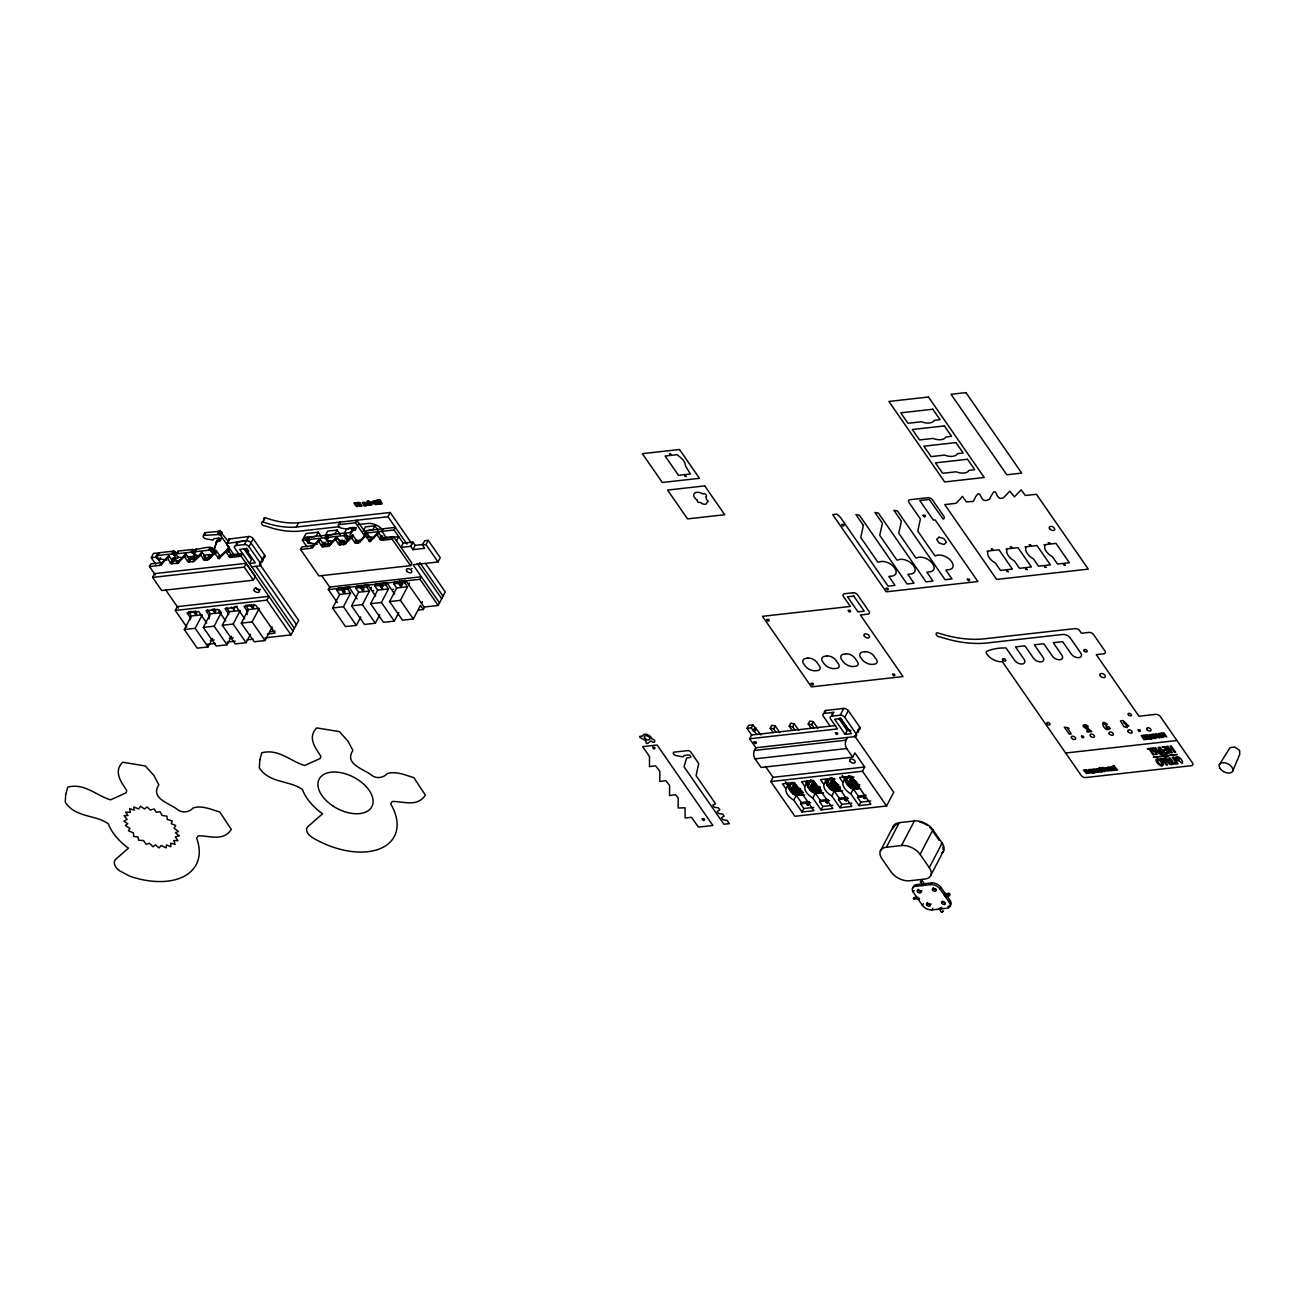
<?xml version="1.0" encoding="UTF-8"?>
<svg xmlns="http://www.w3.org/2000/svg" width="1305" height="1305" viewBox="0 0 1305 1305"><rect width="100%" height="100%" fill="white"/><g stroke="black" fill="none" stroke-linecap="round" stroke-linejoin="round"><path stroke-width="1.5" d="M949.665 894.806C948.996 897.563 947.038 892.799 949.224 893.468C950.921 898.215 941.15 892.995 945.848 894.61M788.122 784.501L788.318 787.388M807.11 782.38L807.322 785.251A13.376 7.961 27.6 0 0 811.498 791.287L815.021 793.799M826.098 780.243L826.31 783.114A13.376 7.961 27.6 0 0 830.486 789.166L834.025 791.662M845.085 778.106L845.297 780.994M195.717 611.131C191.9 615.666 200.399 614.802 194.673 611.148M214.705 608.995C210.888 613.529 219.387 612.665 213.661 609.011M253.79 605.96C246.09 604.019 258.423 613.138 251.637 604.753M342.954 589.566L347.668 589.044L350.539 593.188L339.692 594.395L336.82 590.268L337.93 588.147L342.644 587.609L343.998 589.566C339.936 593.971 349.006 593.384 342.954 589.566L344.063 587.462L348.778 586.924L357.097 598.93M361.909 587.446L366.623 586.924L369.494 591.051L358.663 592.274L355.792 588.131L356.901 586.01L361.616 585.488L362.953 587.429C359.152 591.964 367.635 591.1 361.909 587.446L363.018 585.325L367.733 584.803L375.628 596.157M362.953 587.429L363.508 588.392M380.848 587.544L381.974 585.293L380.62 583.351L375.905 583.873L374.796 585.994L377.667 590.137L388.515 588.914L385.644 584.787L380.93 585.309L382.512 588.702L379.51 585.472L374.796 585.994M381.974 585.293L383.083 586.532M399.917 583.172L404.632 582.65L407.503 586.793L396.655 588L393.784 583.873L394.893 581.753L399.607 581.214L400.961 583.156C397.144 587.69 405.643 586.842 399.917 583.172L401.027 581.051L405.741 580.529L424.402 607.445L423.293 609.566L418.579 610.087M400.961 583.156L402.609 584.444M791.483 782.38L792.706 783.375L792.673 782.38M227.641 551.216L228.44 546.599L219.844 534.479L203.645 535.409A2.643 1.566 27.6 0 0 203.498 537.269A2.643 1.566 27.6 0 0 206.027 538.835L212.813 540.091L213.906 538.72L218.147 538.231A1.778 1.06 27.6 0 1 220.415 539.324A1.778 1.06 27.6 0 1 219.86 540.727L216.385 541.852L213.922 549.992L216.19 553.271M228.228 552.325L229.468 546.599M264.165 557.741A3.572 2.121 27.6 0 0 264.605 555.098L253.219 538.671A3.572 2.121 27.6 0 0 248.668 536.502L229.011 539.079L226.727 544.283L234.46 555.538M351.29 531.429L350.246 534.968L352.856 528.411L356.249 527.432L354.911 529.977L351.29 531.429L353.1 528.15M917.725 897.122L917.855 898.786L918.965 898.525M1232.752 771.059L1239.75 754.241L1239.62 750.391L1234.775 747.064L1230.06 747.602L1219.343 764.681M171.673 559.551L175.294 558.1L173.891 560.807L171.428 561.15L172.847 558.442M190.856 557.839L192.667 556.582L189.437 560.563L191.199 557.235M208.653 555.848L212.275 554.38L210.855 557.105C204.673 563.238 202.976 547.219 200.921 554.968L203.759 559.894L207.006 560.09A4.176 2.48 27.6 0 0 208.441 559.47L214.542 553.108L218.93 558.768L225.798 551.836L230.137 557.463L241.131 556.256L242.551 553.548L231.279 554.69L227.771 549.34L226.385 552.113M341.013 541.706L344.651 540.237M151.266 557.675L153.468 553.434L157.775 552.961L155.556 557.202L151.266 557.675L155.817 564.249M155.246 574.869L149.471 566.549L150.891 563.842L161.265 562.683A4.176 2.48 27.6 0 0 162.701 562.047L168.802 555.685L172.537 561.15L178.247 560.775A4.176 2.48 27.6 0 0 179.682 560.139L185.783 553.777L189.388 559.16L194.266 558.98A4.176 2.48 27.6 0 0 195.717 558.344L202.259 552.146M157.677 555.49L159.079 552.765L173.059 551.199L176.093 552.651L174.691 555.359L171.656 553.907L157.677 555.49A2.643 1.566 27.6 0 0 157.514 557.349A2.643 1.566 27.6 0 0 160.042 558.915L166.828 560.171M161.347 563.858L159.031 560.498L160.499 557.675M152.587 577.414L154.594 573.613L246.254 563.32L255.323 576.419L253.333 580.219L161.673 590.513L152.587 577.414L244.263 567.12L246.254 563.32M149.471 566.549L159.846 565.391L161.265 562.683M159.846 565.391A4.176 2.48 27.6 0 0 161.298 564.755L162.701 562.047M161.298 564.755L168.671 555.751M200.921 554.968L194.298 561.052A4.176 2.48 27.6 0 1 192.863 561.688L187.969 561.884L184.364 556.485L178.263 562.847A4.176 2.48 27.6 0 1 176.828 563.483L170.661 563.515L167.921 558.671L169.34 555.963M171.656 553.907L173.059 551.199M172.178 553.924L173.598 551.199M172.456 553.956L173.875 551.248M172.749 554.038L174.169 551.314M173.027 554.136L174.446 551.411M173.32 554.25L174.74 551.542M173.598 554.397L175.017 551.689M173.859 554.56L175.278 551.852M174.103 554.739L175.523 552.031M174.315 554.935L175.735 552.227M170.515 563.303L171.917 560.595M172.081 561.003L173.5 558.295M177.676 562.259L174.462 557.626L176.681 553.385M176.844 553.777L178.263 551.069L192.243 549.503L195.277 550.938L193.858 553.646L190.824 552.211L176.844 553.777A2.643 1.566 27.6 0 0 176.697 555.636A2.643 1.566 27.6 0 0 179.225 557.202L182.618 557.839M171.917 564.037L173.337 561.329M176.828 563.483L178.247 560.775M178.263 562.847L179.682 560.139M184.233 556.55L185.653 553.842M184.902 556.762L186.321 554.054M190.824 552.211L192.243 549.503M191.346 552.211L192.765 549.503M191.639 552.26L193.058 549.536M191.917 552.325L193.336 549.617M187.48 561.395L188.899 558.687M192.21 552.423L193.629 549.715M192.488 552.537L193.907 549.829M192.765 552.684L194.184 549.976M193.026 552.847L194.445 550.139M193.271 553.043L194.69 550.319M188.899 562.129L191.476 556.99M193.499 553.238L194.918 550.514M190.595 559.437L192.014 556.729M197.022 555.212A2.643 1.566 27.6 0 1 194.494 553.646A2.643 1.566 27.6 0 1 194.641 551.787L196.06 549.062C198.556 549.96 216.353 543.108 211.655 551.656L213.808 554.772M203.645 535.409L205.064 532.685L220.154 531.233L228.554 541.901M195.603 558.573L193.466 555.49L194.951 552.668M192.863 561.688L194.266 558.98M194.298 561.052L195.717 558.344M200.252 554.755L201.671 552.048M175.278 610.463L177.268 606.646L268.928 596.352L266.938 600.17L175.278 610.463L186.746 627.004M203.515 559.6L204.934 556.876M194.641 551.787L208.621 550.204L210.04 547.496M217.625 533.827L219.044 531.119M208.621 550.204L210.578 547.496M209.159 550.204L210.855 547.545M218.163 533.843L219.583 531.119M209.436 550.253L211.133 547.611M218.441 533.875L219.86 531.168M204.934 560.334L206.353 557.61M209.73 550.319L211.426 547.708M218.734 533.957L220.154 531.233M210.007 550.416L211.72 547.839M219.012 534.039L220.431 531.331M211.655 551.656L210.578 550.694L211.981 547.986M219.305 534.169L220.724 531.461M210.839 550.857L212.258 548.149M211.084 551.036L212.487 548.328M219.583 534.316L221.002 531.608M207.234 558.556L209.289 555M211.296 551.232L212.715 548.524M219.844 534.479L221.263 531.771M216.239 542.179L219.468 538.215L218.066 540.923M220.088 534.659L221.507 531.951M207.006 560.09L209.811 554.739M216.875 541.33L218.294 538.622M220.3 534.854L221.719 532.146M209.045 557.3L210.464 554.592M217.413 541.069L218.816 538.361M220.659 535.278L222.078 532.571M208.441 559.47L215.863 550.416L220.349 556.061L227.722 549.291M213.922 549.992L218.017 538.867M212.47 553.353L214.689 549.111M219.86 540.727L221.279 538.019M214.412 553.157L215.831 550.449M215.08 553.385L216.483 550.661M217.805 558.263L219.224 555.555M226.662 544.071L229.468 538.72M219.37 558.605L220.79 555.897M226.727 544.283L229.68 538.655M226.825 544.495L229.011 539.079M184.315 629.532L191.411 615.976L202.259 614.753L195.163 628.309L184.315 629.532L197.234 648.161L208.082 646.937L212.519 638.471M225.716 551.901L227.135 549.177M228.979 556.729L230.398 554.021M239.451 554.935L234.867 548.312A3.572 2.121 27.6 0 1 235.977 545.506L237.967 541.706L246.449 540.743A3.572 2.121 27.6 0 1 251 542.913L262.387 559.339A3.572 2.121 27.6 0 1 261.636 562.08M230.398 557.463L231.817 554.755M231.996 557.284L233.416 554.576M235.977 545.506L244.459 544.56L248.668 536.502M231.507 636.334L227.07 644.817L216.222 646.024L203.319 627.395L210.399 613.839L221.246 612.616L219.338 609.859M251.734 566.794L259.287 565.946A3.572 2.121 27.6 0 0 260.396 563.156L249.01 546.73L253.219 538.671M339.692 526.616L299.204 531.168A62.346 37.095 27.6 0 1 265.633 525.997A2.969 1.762 27.6 0 1 261.848 524.202A2.969 1.762 27.6 0 1 262.762 521.87L264.98 517.628L270.788 519.537A62.346 37.095 27.6 0 0 298.535 522.783L390.211 512.49L411.989 543.924M203.319 627.395L214.151 626.172L221.246 612.616M222.307 625.258L229.386 611.702L240.234 610.495L233.155 624.051L222.307 625.258L235.21 643.903L246.058 642.68L250.495 634.197M260.396 563.156L264.605 555.098M261.375 562.129L263.594 557.888M241.294 623.138L248.374 609.582L259.222 608.358L252.142 621.914L241.294 623.138L254.214 641.766L265.046 640.543L272.141 626.987M252.991 606.695L254.1 604.574M262.762 521.87L268.585 523.778A62.346 37.095 27.6 0 0 296.333 527.024L298.535 522.783M307.034 546.925L302.385 540.237L306.006 533.549L318.257 532.179L321.487 536.828M300.542 549.454L301.879 546.909L312.238 545.751A4.176 2.48 27.6 0 0 313.689 545.115L319.79 538.753L323.51 544.218L329.219 543.842A4.176 2.48 27.6 0 0 330.654 543.206L336.772 536.844L340.36 542.227L345.254 542.048A4.176 2.48 27.6 0 0 346.69 541.412L352.79 535.05L356.265 540.352L359.397 540.449A4.176 2.48 27.6 0 0 360.832 539.813L366.933 533.451L371.566 539.079L378.254 532.195L382.267 537.758L393.539 536.616L411.874 563.091L410.553 565.636L318.893 575.929L300.542 549.454L310.916 548.296A4.176 2.48 27.6 0 0 312.352 547.66L318.453 541.298L322.188 546.762L327.898 546.387A4.176 2.48 27.6 0 0 329.333 545.751L335.434 539.389L339.039 544.772L343.916 544.577A4.176 2.48 27.6 0 0 345.368 543.957L351.469 537.595L354.944 542.896L358.076 542.994A4.176 2.48 27.6 0 0 359.511 542.358L365.612 535.996L370 541.673L376.868 534.74L381.207 540.368L392.201 539.161L393.539 536.616M302.385 540.237L305.892 539.83L307.23 537.301L308.812 539.585M315.516 543.973L310.476 543.027A2.643 1.566 27.6 0 1 307.947 541.461A2.643 1.566 27.6 0 1 308.094 539.601L309.432 537.056L326.234 535.164L328.517 538.476M305.892 539.83L308.274 543.272L309.611 540.727M318.257 532.179L316.055 536.404L303.788 537.791L307.23 537.301M310.916 548.296L312.238 545.751M312.352 547.66L313.689 545.115M318.322 541.363L319.643 538.818M318.991 541.575L320.312 539.03M308.094 539.601L324.912 537.709L326.234 535.164M321.487 545.425L322.988 542.798L325.646 542.374L324.309 544.919M321.568 546.208L323.379 542.652M322.498 545.115L323.836 542.57M327.278 541.135L332.873 541.526L329.48 540.89A2.643 1.566 27.6 0 1 326.951 539.324A2.643 1.566 27.6 0 1 327.098 537.464L328.436 534.92L345.238 533.027L347.522 536.339M322.988 546.925L324.325 544.397M354.911 529.977A1.778 1.06 27.6 0 0 355.466 528.574A1.778 1.06 27.6 0 0 353.198 527.497L348.957 527.97L347.864 529.341L341.078 528.085A2.643 1.566 27.6 0 1 338.55 526.519A2.643 1.566 27.6 0 1 338.696 524.659L340.034 522.114A2.643 1.566 27.6 0 0 339.887 523.974M327.898 546.387L329.219 543.842M337.13 530.058L334.912 534.283L325.483 535.344L327.702 531.119L337.13 530.058L340.36 534.707M329.333 545.751L330.654 543.206M335.287 539.454L336.625 536.91M335.956 539.666L337.294 537.122M265.111 637.819L291.015 634.899L298.633 620.332L259.418 563.744M338.55 544.299L339.871 541.754M346.494 536.339L344.341 533.239L346.559 528.998L354.095 528.15M327.098 537.464L343.916 535.572L345.238 533.027M340.034 543.63L341.502 540.971M340.165 543.5L341.992 540.662M339.969 545.033L342.383 540.531M340.311 543.402L342.84 540.449M343.916 544.577L345.254 542.048M338.696 524.659L355.515 522.767L356.836 520.222L366.004 533.435M351.926 530.58L353.59 527.856M345.368 543.957L346.69 541.412M352.448 530.319L353.998 527.709M353.1 530.173L354.438 527.628M351.322 537.644L352.66 535.115M351.991 537.872L353.329 535.327M328.354 589.583L329.692 587.054L421.352 576.761L420.031 579.29L328.354 589.583L337.424 602.665M354.585 542.489L355.906 539.944M356.004 543.223L357.325 540.678M358.076 542.994L359.397 540.449M359.511 542.358L360.832 539.813M365.106 533.19L366.428 530.646L395.382 527.399L394.061 529.944L365.106 533.19A2.643 1.566 27.6 0 0 365.612 535.768M365.465 536.061L366.803 533.517M366.134 536.273L367.472 533.729M374.845 525.817L372.626 530.058L363.198 531.119L365.416 526.877L374.845 525.817L378.075 530.482M336.82 590.268L341.535 589.73L342.644 587.609M360.784 616.906L356.363 625.372L345.515 626.596L332.596 607.967L339.692 594.395M368.875 541.167L370.196 538.622M370.424 541.51L371.762 538.965M347.668 589.044L348.778 586.924M376.786 534.789L378.124 532.244M377.455 535.001L378.793 532.456M296.333 527.024L387.993 516.731L390.211 512.49M383.23 528.753L381.908 531.314L386.492 537.921M332.596 607.967L343.443 606.743L350.539 593.188M380.049 539.634L381.37 537.089M381.321 538.508L382.642 535.98L380.391 536.257M381.468 540.368L382.789 537.823M383.066 540.188L384.388 537.644M355.792 588.131L360.506 587.609L361.616 585.488M379.755 614.769L375.334 623.252L364.487 624.459L351.567 605.83L358.663 592.274M366.623 586.924L367.733 584.803M351.567 605.83L362.415 604.623L369.494 591.051M370.604 588.93L371.501 587.25M396.508 540.89L398.71 536.665L384.763 538.231M379.51 585.472L380.62 583.351M398.775 612.632L394.338 621.115L383.491 622.322L370.587 603.693L377.667 590.137M380.93 585.309L382.039 583.188L386.753 582.666L394.616 594.02M385.644 584.787L386.753 582.666M370.587 603.693L381.419 602.486L388.515 588.914M412.886 542.064L403.212 543.141L400.994 547.382L410.667 546.306L412.886 542.064L415.169 545.376L423.032 544.495M410.667 546.306L412.967 549.617L415.169 545.376M393.784 583.873L398.498 583.335L399.607 581.214M423.293 609.566L420.422 605.422L413.326 618.978L402.478 620.201L389.575 601.572L396.655 588M412.967 549.617L424.745 548.296L422.445 544.968L424.663 540.743L428.203 540.335L440.258 557.724L438.04 561.966L413.049 564.771L439.491 602.91M404.632 582.65L405.741 580.529M422.445 544.968L425.985 544.577L428.203 540.335M389.575 601.572L400.423 600.349L407.503 586.793M408.612 584.673L409.493 582.976M421.531 603.302L422.412 601.605M424.207 607.021L438.154 605.455L445.25 591.899L425.756 563.776M835.771 725.515L751.615 734.976L747.015 728.337L748.564 725.368L752.871 724.895L760.978 734.894M747.015 728.337L751.321 727.864L752.871 724.895M756.998 734.356L753.246 730.653L754.796 727.684M856.374 734.079L855.036 736.607L755.823 747.749L749.608 738.777L751.615 734.976M754.779 731.159L756.329 728.206M854.498 735.677L893.729 792.266L886.552 805.984L794.892 816.278L770.815 781.548L862.475 771.255L864.693 767.014L854.938 752.936L852.72 757.177L761.043 767.471L755.073 758.841A5.954 3.589 83.6 0 1 754.404 750.457L755.823 747.749M773.18 732.545L770.227 728.288L771.777 725.319L775.268 725.972L779.803 732.513M776.002 732.236L773.718 728.924L775.268 725.972M792.184 730.409L789.215 726.151L790.781 723.182L794.272 723.835L798.807 730.376M795.006 730.099L792.722 726.803L794.272 723.835M770.815 781.548L773.017 777.307L864.693 767.014M811.172 728.272L808.219 724.014L809.769 721.045L813.276 721.698L817.811 728.239M814.01 727.962L811.726 724.667L813.276 721.698M785.284 781.76L787.209 784.517L787.91 783.163M830.176 726.151L823.292 716.2A3.572 2.121 27.6 0 1 824.401 713.411L825.951 710.442L843.764 708.436A3.572 2.121 27.6 0 1 848.315 710.605L859.701 727.032A3.572 2.121 27.6 0 1 859.261 729.674M785.904 788.742L782.511 783.865L794.402 782.527L813.912 810.682L802.02 812.004L793.815 800.161A13.213 7.863 27.6 0 1 785.904 788.742L788.432 783.913A13.376 7.961 27.6 0 0 796.344 795.332L801.286 802.477L809.214 801.58M804.647 794.859A5.873 3.491 27.6 0 1 803.586 795.12L797.665 794.892L792.053 791.531L789.117 787.551L791.45 783.098M790.846 790.047L793.913 784.06L799.378 788.448L796.278 794.386M791.173 790.52L794.272 784.582M791.597 791.026L794.696 785.104M792.053 791.531L795.153 785.594M749.608 738.777L837.5 728.908L830.616 718.973A3.572 2.121 27.6 0 1 831.725 716.168L833.716 712.367L824.401 713.411M792.559 792.021L795.659 786.083M793.097 792.478L796.197 786.556M793.685 792.934L796.784 786.997M794.305 793.342L797.404 787.404M794.941 793.717L798.04 787.796M795.61 794.076L798.709 788.138M793.815 800.161L796.344 795.332M796.964 794.663L800.079 788.726M797.665 794.892L800.764 788.954M798.366 795.088L800.683 790.634M831.725 716.168L840.208 715.222L843.764 708.436M799.052 795.218L801.368 790.781M799.72 795.316L802.053 790.879M804.891 786.605L801.515 781.728L813.39 780.39L832.9 808.545L821.024 809.883L812.819 798.04A13.213 7.863 27.6 0 1 804.891 786.605L806.898 781.026L806.196 782.396L814.108 781.499M800.389 795.381L801.939 792.412M801.025 795.381L802.575 792.412M801.629 795.332L803.179 792.363M823.634 792.722A5.873 3.491 27.6 0 1 822.59 792.983L816.653 792.755L811.041 789.395L808.105 785.414L810.438 780.961M855.036 736.607A3.572 2.121 27.6 0 0 856.145 733.818L844.759 717.391L848.315 710.605M813.749 807.42L803.847 808.529L800.585 803.831L801.286 802.477M809.834 787.91L812.917 781.923L817.697 786.001L814.597 791.939M810.16 788.383L813.276 782.445M810.584 788.905L813.684 782.967M811.041 789.395L814.141 783.473M811.547 789.884L814.646 783.946M812.085 790.357L815.201 784.419M812.672 790.797L815.772 784.86M802.02 812.004L803.847 808.529M813.292 791.205L816.392 785.267M813.928 791.597L817.028 785.659M845.134 734.34L851.349 733.638L840.893 718.533L834.662 719.234L845.134 734.34L847.124 730.523L850.24 730.18M815.266 792.249L819.067 786.589L815.968 792.527M812.819 798.04L815.331 793.212A13.376 7.961 27.6 0 1 807.42 781.777M816.653 792.755L818.985 788.302M817.354 792.951L820.453 787.013M818.039 793.097L820.372 788.644M852.72 757.177L846.733 748.548A5.954 3.589 83.6 0 1 846.08 740.163L847.5 737.456M818.724 793.195L820.274 790.226M819.377 793.244L820.927 790.275M823.879 784.484L820.502 779.591L832.378 778.269L851.888 806.408L840.012 807.746L831.807 795.903A13.213 7.863 27.6 0 1 823.879 784.484L826.408 779.656A13.376 7.961 27.6 0 0 834.335 791.075L839.278 798.203L847.19 797.322M820.013 793.244L821.563 790.275M842.622 790.602A5.873 3.491 27.6 0 1 841.578 790.846L836.342 790.814L831.089 788.22L827.093 783.277L828.659 780.308M832.737 805.299L822.835 806.408L819.573 801.694L820.29 800.34L828.202 799.459M828.838 785.773L831.905 779.803L837.37 784.191L834.27 790.112M856.145 733.818L859.701 727.032M829.164 786.246L832.264 780.325M829.572 786.768L832.672 780.83M830.029 787.274L833.128 781.336M830.535 787.747L833.634 781.826M831.089 788.22L834.189 782.282M831.66 788.66L834.76 782.723M821.024 809.883L822.835 806.408M832.28 789.068L835.379 783.147M832.916 789.46L836.016 783.522M833.585 789.802L836.684 783.881M831.807 795.903L834.335 791.075M834.955 790.39L838.055 784.468M835.64 790.618L838.756 784.697M836.342 790.814L838.675 786.36M837.027 790.961L839.36 786.507M842.263 775.382L844.172 778.139L844.89 776.769L845.395 777.519A13.376 7.944 27.7 0 0 853.323 788.938L858.266 796.083L866.194 795.185M837.712 791.058L840.029 786.605M838.365 791.107L839.914 788.138M842.867 782.348L839.49 777.47L851.366 776.132L870.875 804.272L859 805.609L850.795 793.766A13.213 7.863 27.6 0 1 842.867 782.348L845.395 777.519M839.001 791.107L840.551 788.138M860.566 788.709L854.644 788.497L849.017 785.137L846.097 781.14L848.413 776.703M851.725 803.162L841.823 804.272L838.56 799.574L839.278 798.203M847.826 783.636L850.893 777.666L857.042 782.331L853.943 788.253M848.152 784.109L851.252 778.188M848.56 784.631L851.659 778.694M849.017 785.137L852.116 779.199M849.522 785.61L852.622 779.689M850.077 786.083L853.176 780.145M850.664 786.524L853.764 780.602M840.012 807.746L841.823 804.272M851.268 786.931L854.367 781.01M851.92 787.323L855.02 781.385M852.573 787.665L855.672 781.744M853.258 787.992L856.357 782.054M850.795 793.766L854.074 787.502M854.644 788.497L856.961 784.044M855.33 788.677L857.662 784.223M856.015 788.824L858.347 784.37M856.7 788.921L859.016 784.468M857.352 788.97L859.685 784.517M857.989 788.97L859.538 786.018M870.712 801.025L860.811 802.135L857.548 797.437L858.266 796.083M859 805.609L860.811 802.135M880.32 851.121L893.158 826.554M942.128 843.063L929.274 867.629A14.567 8.662 27.6 0 1 924.756 879.081L909.667 880.777A14.567 8.662 27.6 0 1 891.087 871.919L881.903 858.674A14.567 8.662 27.6 0 1 886.421 847.239L899.275 822.656L914.365 820.959A14.567 8.662 27.6 0 1 932.944 829.817L942.128 843.063A14.567 8.662 27.6 0 1 941.492 853.242M886.421 847.239L901.51 845.542L914.365 820.959M929.274 867.629L920.09 854.384L932.944 829.817M949.322 902.391L945.587 897.008L946.468 895.312L950.203 900.695L949.322 902.391A7.438 4.421 27.6 0 1 947.006 908.231L931.917 909.928A7.438 4.421 27.6 0 1 922.439 905.409L913.255 892.163A7.438 4.421 27.6 0 1 915.572 886.323L916.453 884.627L931.542 882.947A7.438 4.421 27.6 0 1 941.019 887.449L945.619 894.072M913.255 892.163L914.136 890.467M921.689 885.638L922.586 883.942M924.527 885.328L925.408 883.632M930.873 875.182L943.711 850.615M918.704 900.026L919.601 898.329M915.572 886.323L930.661 884.627L931.542 882.947M922.439 905.409L923.32 903.713M944.575 895.54L940.138 889.145L941.019 887.449M931.917 909.928L932.814 908.231M943.858 894.529L944.755 892.832M940.889 908.916L941.77 907.22M226.711 543.484L246.449 540.743M203.808 556.468L204.901 555.098L209.143 554.609A1.778 1.06 27.6 0 1 211.606 556.615M207.593 557.953L208.392 557.447A4.176 2.48 27.6 0 0 209.86 556.746M945.603 895.964L948.653 895.556M848.658 775.79L849.849 776.948L849.229 775.79M1154.077 748.94C1152.609 751.076 1159.851 751.55 1154.387 748.858M938.866 908.753L940.889 907.562M941.77 912.391L943.189 910.874L941.345 912.326L939.47 909.079M921.705 880.467L920.27 882.001L922.113 880.532L924.592 884.121L922.7 885.426L923.989 883.779M357.913 524.561L368.043 523.436A11.892 7.08 27.6 0 1 382.381 529.585M344.341 533.239L351.877 532.391M187.088 557.088L191.329 556.615A1.778 1.06 27.6 0 1 193.613 557.692A1.778 1.06 27.6 0 1 193.058 559.095M308.274 543.272L317.262 544.283M338.762 540.613L341.584 540.303A1.778 1.06 27.6 0 1 343.868 541.379A1.778 1.06 27.6 0 1 343.313 542.782L341.502 542.994M324.978 544.935L330.964 544.267M235.748 555.326L239.745 554.886M191.688 611.474L188.54 611.833L191.411 615.976M234.231 606.695L237.363 606.352M245.519 605.438L250.234 604.9L251.571 606.841M270.298 631.653L275.012 631.131M210.333 640.396L214.232 639.972M229.321 638.275L233.22 637.835M267.313 634.002L275.094 633.137L255.698 605.145L244.019 606.466L247.82 611.947A3.442 2.055 27.6 0 0 247.249 614.557M207.316 644.311L215.292 643.414M227.249 642.06L235.226 641.179M247.167 639.825L253.154 639.156M851.039 730.686L849.245 730.882L840.175 717.783M754.404 750.457L846.08 740.163M755.073 758.841L846.733 748.548M1065.663 753.018L1176.947 740.522M787.209 784.517L795.12 783.636M825.184 780.26L835.086 779.15M844.172 778.139L854.074 777.03M1179.263 760.782C1185.56 768.156 1181.841 755.791 1176.637 756.867A2.708 1.615 27.6 0 0 1175.316 758.123M800.585 803.831L810.487 802.722M819.573 801.694L829.474 800.585M838.56 799.574L848.462 798.448M857.548 797.437L865.476 796.539M944.722 893.909L949.029 893.354M944.592 894.104L949.388 893.648M944.494 894.349L949.518 893.892M944.445 894.643L948.213 894.219M944.445 894.953L949.616 894.186M944.494 895.263L949.665 894.496M914.071 899.21C919.389 894.936 907.138 899.7 917.855 898.786M945.848 895.524L949.616 895.1M945.065 896.095L949.208 895.67M374.274 537.872L367.488 536.632L372.529 537.562M193.466 555.49L196.957 556.142M174.462 557.626L177.953 558.263M808.219 724.014L811.726 724.667M789.215 726.151L792.722 726.803M770.227 728.288L773.718 728.924M159.031 560.498L155.556 557.202M234.003 608.815L234.46 610.218L231.23 607.037M853.013 789.541L849.49 787.029M796.034 795.936L792.51 793.424M1177.648 759.526C1174.533 756.818 1181.27 757.96 1178.888 759.853A1.909 1.142 27.6 0 1 1177.632 759.673M830.665 778.106L830.861 779.069L829.474 778.416M1151.124 738.842L1147.584 734.78L1145.823 734.992L1148.041 739.217M256.188 588.49L255.731 587.968A2.969 1.762 27.6 0 0 260.511 589.354M1151.32 738.809L1148.857 735.172L1151.108 734.34L1154.044 738.483L1151.499 736.77L1152.446 738.679L1146.785 739.38L1144.844 736.656L1145.578 739.527L1143.18 736.787L1145.154 739.576L1144.094 739.707L1141.157 735.58L1142.74 735.384L1144.387 737.276L1143.343 735.302L1144.925 735.106L1147.845 739.25M932.765 831.138L939.192 840.42M838.756 718.435L847.124 730.523M862.475 771.255L886.552 805.984M851.855 777.356L854.123 780.635M920.808 882.164L923.108 885.475M831.725 777.862L836.26 784.403M813.847 781.63L817.256 786.54M815.331 793.212L820.29 800.34M794.647 783.473L796.964 786.817M751.321 727.864L753.246 730.653M765.431 766.361L773.017 777.307M425.985 544.577L438.04 561.966M387.993 516.731L406.997 544.136M419.753 562.553L443.031 596.124M377.031 502.963L377.944 503.795L377.292 502.702C369.217 495.704 386.786 507.988 375.922 503.094M394.061 529.944L403.343 543.337M417.257 563.417L441.694 598.669M420.031 579.29L438.154 605.455M392.201 539.161L410.553 565.636M398.498 583.335L399.852 585.276M355.515 522.767L364.666 535.98M400.423 600.349L413.326 618.978M343.916 535.572L347.342 540.531M338.142 538.949L340.295 542.048M381.419 602.486L394.338 621.115M360.506 587.609L361.844 589.55M324.912 537.709L329.561 544.43M362.415 604.623L375.334 623.252M341.535 589.73L342.889 591.671M321.797 575.668L329.725 587.087M343.443 606.743L356.363 625.372M246.629 548.084L248.782 551.183M243.856 548.736L251.441 559.666L249.451 563.483L255.291 562.83L245.536 548.769L239.696 549.421L294.424 628.374M256.041 566.321L296.414 624.573M241.131 556.256L293.005 631.098M244.263 567.12L253.333 580.219M266.938 600.17L291.015 634.899M246.466 606.809L248.374 609.582M252.142 621.914L265.046 640.543M244.704 618.798L236.711 607.282L225.015 608.587L228.832 614.084A3.442 2.055 27.6 0 0 227.82 615.095M226.515 607.559L229.386 611.702M233.155 624.051L246.058 642.68M225.716 620.935L217.723 609.419L206.027 610.724L209.828 616.221A3.442 2.055 27.6 0 0 209.273 618.815M212.242 609.174L213.596 611.115M207.528 609.696L210.399 613.839M214.151 626.172L227.07 644.817M206.712 623.072L198.735 611.539L187.039 612.861L190.84 618.342A3.442 2.055 27.6 0 0 189.829 619.859M193.254 611.295L194.608 613.252M195.163 628.309L208.082 646.937M165.605 589.844L178.296 608.13M944.885 895.98L945.587 897.008M1175.495 758.368L1175.691 758.743A3.621 2.153 27.6 0 0 1176.67 759.918A2.561 1.533 27.6 0 0 1179.296 760.815M840.208 715.222A3.572 2.121 27.6 0 1 844.759 717.391M831.579 790.063A13.213 7.863 27.6 0 1 826.065 782.119M850.566 787.926A13.213 7.863 27.6 0 1 845.053 779.982M812.591 792.2A13.213 7.863 27.6 0 1 807.077 784.256M793.587 794.337A13.213 7.863 27.6 0 1 788.09 786.377M824.842 713.248A3.572 2.121 27.6 0 1 825.951 710.442M831.905 786.442A13.376 7.961 27.6 0 1 829.246 783.489M828.593 782.462A13.376 7.961 27.6 0 1 827.5 779.411M852.002 785.219A13.376 7.961 27.6 0 1 849.017 782.38M847.598 780.325A13.376 7.961 27.6 0 1 846.488 777.274M850.55 784.99A13.376 7.961 27.6 0 1 848.658 783.049M847.239 781.01A13.376 7.961 27.6 0 1 846.358 778.955M846.146 777.943A13.376 7.961 27.6 0 1 846.08 776.981M812.917 788.579A13.376 7.961 27.6 0 1 811.025 786.638M809.606 784.599A13.376 7.961 27.6 0 1 808.448 780.586M832.264 714.504A3.572 2.121 27.6 0 1 833.716 712.367M793.929 790.716A13.376 7.961 27.6 0 1 791.254 787.763M790.618 786.719A13.376 7.961 27.6 0 1 789.525 783.669M827.093 783.277A7.504 4.47 27.6 0 1 827.5 779.754M829.458 778.71A7.504 4.47 27.6 0 1 830.111 778.612M808.105 785.414A7.504 4.47 27.6 0 1 809.883 781.01M858.152 730.001A3.572 2.121 27.6 0 1 857.989 732.497M789.117 787.551A7.504 4.47 27.6 0 1 789.917 783.669M846.097 781.14A7.504 4.47 27.6 0 1 846.88 777.274M833.471 778.416A7.145 4.241 27.6 0 1 834.352 778.547M930.661 884.627A7.438 4.421 27.6 0 1 940.138 889.145M950.203 900.695A7.438 4.421 27.6 0 1 949.306 906.192M948.637 906.404A7.438 4.421 27.6 0 1 947.903 906.535M913.141 887.792A7.438 4.421 27.6 0 1 916.453 884.627M945.309 902.815A2.088 1.24 27.6 0 1 942.455 901.168M936.517 889.472A2.088 1.24 27.6 0 1 933.271 887.922M921.917 890.695A2.088 1.24 27.6 0 1 919.829 891.07A2.088 1.24 27.6 0 1 918.1 889.243M931.101 903.957A2.088 1.24 27.6 0 1 929.013 904.316A2.088 1.24 27.6 0 1 927.284 902.489M919.715 822.068A12.805 7.618 27.6 0 1 927.235 825.298M929.747 827.321A12.805 7.618 27.6 0 1 931.688 829.589M941.329 843.503A12.805 7.618 27.6 0 1 942.047 844.678M942.928 847.01A12.805 7.618 27.6 0 1 942.993 849.163M894.153 827.011A12.805 7.618 27.6 0 1 894.61 826.13M895.263 825.364A12.805 7.618 27.6 0 1 896.111 824.711M897.106 824.205A12.805 7.618 27.6 0 1 898.248 823.83M892.783 828.854A14.567 8.662 27.6 0 1 899.275 822.656M901.51 845.542A14.567 8.662 27.6 0 1 920.09 854.384M1160.83 765.611A3.23 1.925 27.6 0 1 1159.541 765.04A4.339 2.577 27.6 0 1 1158.71 764.453L1158.514 764.29A6.819 4.062 27.6 0 1 1157.535 763.278L1156.426 761.631A6.492 3.866 27.6 0 1 1156.1 760.799L1156.002 759.934A2.936 1.745 27.6 0 1 1157.111 758.858A3.36 2.006 27.6 0 1 1157.714 758.841A2.936 1.745 27.6 0 1 1159.868 759.51A4.453 2.643 27.6 0 1 1160.863 760.26A6.819 4.062 27.6 0 1 1161.825 761.272L1162.804 762.691A6.851 4.078 27.6 0 1 1163.277 763.751L1163.342 764.126A4.176 2.48 27.6 0 1 1163.359 764.616A3.148 1.876 27.6 0 1 1163.081 765.268A2.74 1.631 27.6 0 1 1162.429 765.644A3.279 1.958 27.6 0 1 1161.858 765.725M1161.988 765.709A2.74 1.631 27.6 0 1 1160.961 765.595M1152.788 748.189A3.589 2.137 27.6 0 1 1153.62 747.977L1155.659 747.781L1160.031 754.094L1156.312 751.598L1157.046 754.421L1155.757 754.567L1154.99 751.501A2.072 1.24 27.6 0 1 1153.392 750.669M1152.772 748.173A2.202 1.305 27.6 0 0 1152.429 749.396L1152.641 749.804A3.263 1.941 27.6 0 0 1153.359 750.685M178.116 552.928A2.643 1.566 27.6 0 1 178.263 551.069M172.162 558.328A1.778 1.06 27.6 0 1 174.43 559.405A1.778 1.06 27.6 0 1 173.891 560.807M158.606 553.907A2.643 1.566 27.6 0 1 159.079 552.765M196.207 551.297A2.643 1.566 27.6 0 1 196.06 549.062M244.459 544.56A3.572 2.121 27.6 0 1 249.01 546.73M236.857 544.495A3.572 2.121 27.6 0 1 237.967 541.706M204.918 534.561A2.643 1.566 27.6 0 1 205.064 532.685M412.07 568.605A2.969 1.762 27.6 0 1 411.352 568.458M322.596 542.44A1.778 1.06 27.6 0 1 324.651 544.837M308.926 537.839A2.643 1.566 27.6 0 1 309.432 537.056M380.424 536.11A1.778 1.06 27.6 0 1 381.908 538.264M366.069 532.146A2.643 1.566 27.6 0 1 366.428 530.646M373.344 590.415A6.835 4.062 27.6 0 1 373.752 590.79M328.273 536.779A2.643 1.566 27.6 0 1 328.436 534.92M393.148 589.044A6.835 4.062 27.6 0 1 393.506 589.452M264.05 519.961A2.969 1.762 27.6 0 1 264.98 517.628M179.062 835.722L175.376 836.962L177.92 840.746L173.744 840.518L175.147 844.302L170.71 843.193L170.873 846.749L166.485 844.906L166.175 847.875L161.298 845.493L158.998 847.907L155.442 844.906L153.093 846.782L149.422 843.242L146.16 844.319L143.485 840.551L138.656 840.257L138.02 837.011L133.697 836.44L133.42 832.851L128.396 830.763L129.913 828.349L125.264 825.494L127.792 823.765L123.91 821.073L127.123 819.377L124.024 815.641L128.053 815.511L125.639 812.134L130.353 812.33L129.587 808.643L134.04 810.144L133.763 806.963L138.77 808.97L140.5 806.196L144.333 808.986L147.171 806.947L150.303 810.095L154.088 808.937L156.388 812.33L159.96 811.596L162.114 815.446L167.056 816.229L167.171 819.344L172.26 821.008L171.249 823.7L175.686 825.445L174.087 828.284L178.426 831.416L175.474 832.802L179.062 835.722M354.193 502.947C357.603 511.821 361.061 501.56 354.193 502.947M645.73 740.702C645.861 746.346 649.172 742.039 650.967 740.897C655.289 744.715 656.611 739.804 651.619 738.712A4.877 2.904 27.6 0 0 646.97 734.503A4.877 2.904 27.6 0 0 642.598 736.134C635.192 736.036 642.957 738.646 645.73 740.8M1109.919 728.549C1104.307 734.079 1098.484 716.608 1107.309 724.52L1103.965 723.606L1106.868 726.233C1104.03 726.689 1110.31 730.865 1106.738 726.803L1108.728 726.575L1109.919 728.549M649.515 757.324L649.466 766.557L655.632 765.823L659.286 770.635A4.176 2.48 27.6 0 1 659.857 772.234L659.792 781.467L665.827 780.667L669.041 784.713A4.176 2.48 27.6 0 1 669.612 786.311L669.547 795.544L675.452 794.712L677.654 797.143A4.176 2.48 27.6 0 1 678.225 798.725L678.16 807.958L685.06 807.811L685.141 818.007L691.487 817.305L698.436 827.109L712.905 825.494L657.116 745.008L642.647 746.623L648.96 755.742A4.176 2.48 27.6 0 1 649.515 757.324M1173.342 763.458L1173.325 763.621A2.431 1.452 27.6 0 1 1173.081 764.192L1172.379 764.534A4.209 2.496 27.6 0 1 1171.58 764.616L1171.303 764.6A2.545 1.517 27.6 0 1 1169.802 764.126A2.887 1.713 27.6 0 1 1169.15 763.686L1168.758 763.327A5.775 3.426 27.6 0 1 1168.04 762.495C1162.837 757.471 1166.67 756.28 1169.117 762.12A5.775 3.442 27.6 0 0 1169.623 762.756L1171.091 763.572A1.664 0.979 27.6 0 0 1171.498 763.507L1171.662 762.479A5.677 3.377 27.6 0 0 1171.352 761.973C1165.92 756.427 1170.634 756.476 1172.755 762.038A6.052 3.605 27.6 0 1 1173.113 762.691L1173.342 763.458M1165.43 755.432L1167.225 756.28L1165.447 755.383M1086.184 770.211L1089.088 772.576L1087.032 771.94L1087.783 772.821L1090.148 772.952L1088.549 770.129L1086.184 770.211M1093.835 772.886L1091.241 773.049L1088.745 769.607C1093.769 768.058 1091.306 774.175 1093.835 772.886M65.723 794.402L65.25 802.265C75.706 817.974 95.493 814.499 108.315 823.814A48.774 29.004 27.6 0 0 128.445 848.136L115.786 859.261A11.892 7.08 27.6 0 0 119.766 870.908L129.978 876.291A71.579 42.576 27.6 0 0 196.664 838.283L198.148 835.804C209.501 835.575 223.041 841.823 231.311 829.458L219.795 812.004C211.426 809.557 201.753 805.054 193.124 807.991C189.372 812.216 182.553 813.292 177.904 809.883C169.944 803.244 149.749 798.66 158.819 784.811L153.974 775.545L145.295 765.953L122.605 762.234C113.225 771.793 121.218 782.217 126.764 790.52L126.096 792.82L110.615 799.835C96.374 795.675 84.597 782.755 67.746 787.127L65.723 794.402M259.793 760.065L259.32 767.927C269.776 783.62 289.563 780.145 302.385 789.476A48.774 29.004 27.6 0 0 322.514 813.798L308.192 826.375A10.505 6.248 27.6 0 0 312.58 837.679A65.903 39.199 27.6 0 0 380.652 848.446A65.903 39.199 27.6 0 0 390.733 803.945L392.218 801.466C403.571 801.237 417.111 807.485 425.381 795.12L413.864 777.666C405.496 775.203 395.823 770.717 387.194 773.653C383.442 777.878 376.623 778.955 371.974 775.545C364.013 768.906 343.819 764.322 352.888 750.457L348.044 741.191L339.365 731.616L316.675 727.896C307.295 737.456 315.288 747.863 320.834 756.182L320.165 758.466L304.685 765.497C290.444 761.337 278.666 748.418 261.816 752.773L259.793 760.065M369.543 504.888C364.177 507.188 365.775 497.368 369.543 504.888M1108.973 770.554C1103.622 772.854 1105.221 763.034 1108.973 770.554M1161.581 733.345L1162.722 735.188L1166.703 736.917L1163.783 732.79L1161.662 733.214M685.517 465.934L690.378 473.992L678.502 475.33L665.11 456.016L677.001 454.678L681.031 457.941A13.376 7.961 27.6 0 1 685.223 463.976L685.517 465.934M987.64 551.885L987.852 554.755A13.376 7.961 27.6 0 0 992.045 560.791L995.568 563.303L1000.511 570.432L1012.386 569.111L999.01 549.797L987.135 551.134L987.64 551.885M1006.644 549.748L1006.84 552.619A13.376 7.961 27.6 0 0 1011.032 558.671L1014.556 561.166L1019.499 568.311L1031.39 566.974L1017.998 547.66L1006.122 548.997L1006.644 549.748M1025.632 547.611L1025.844 550.498A13.376 7.961 27.6 0 0 1030.02 556.534L1033.544 559.046L1038.486 566.174L1050.378 564.837L1036.986 545.539L1025.11 546.86L1025.632 547.611M1044.62 545.474L1044.832 548.361A13.376 7.961 27.6 0 0 1049.008 554.397L1052.531 556.909L1057.49 564.037L1069.366 562.716L1055.99 543.402L1044.098 544.74L1044.62 545.474M697.245 500.239L697.832 502.115L701.079 502.768A3.572 2.121 27.6 0 0 704.7 504.317A3.572 2.121 27.6 0 0 706.674 502.784L708.272 501.381L706.397 499.277A6.835 4.062 27.6 0 0 705.744 496.862C708.06 495.688 704.765 492.54 702.726 493.91A6.835 4.062 27.6 0 0 694.358 493.355A6.835 4.062 27.6 0 0 697.017 499.962L697.245 500.239M370 501.887C371.86 504.839 376.231 504.839 370.098 501.74M1099.609 768.988L1101.485 771.842L1100.311 771.973C1096.396 769.314 1099.724 768.661 1098.973 767.65L1100.164 767.519L1103.035 771.663L1101.844 771.793L1099.691 768.955M1153.343 734.764C1152.723 737.961 1151.222 732.056 1154.778 734.568C1157.568 736.656 1156.997 738.875 1154.517 738.418L1152.935 736.199L1155.578 737.521L1153.343 734.764M1158.824 737.129L1156.589 734.356L1158.824 737.129M363.459 502.963L365.351 505.802L364.177 505.932L362.317 502.458L364.535 502.229L366.884 505.622L365.71 505.769L363.459 502.963M1093.476 769.689L1095.352 772.527L1094.177 772.658L1092.334 769.167L1094.552 768.955L1096.901 772.348L1095.727 772.478L1093.557 769.656M1114.046 770.178L1111.615 770.7L1109.266 767.307L1110.441 767.177L1112.61 770.015L1110.8 767.128L1111.974 766.997L1114.046 770.178M669.579 453.846L671.194 454.613L669.579 453.846M684.782 475.787L686.397 476.553L684.782 475.787M652.696 747.39C654.392 751.713 656.888 745.889 652.696 747.39M702.172 818.822C703.933 823.325 706.543 817.256 702.172 818.822M766.9 619.581C768.58 623.904 771.092 618.081 766.9 619.581M754.029 742.039C755.709 746.362 758.221 740.539 754.029 742.039M811.155 683.428C812.836 687.751 815.348 681.928 811.155 683.428M841.709 524.528C843.405 528.851 845.901 523.028 841.709 524.528M806.686 804.32L808.301 805.087L806.686 804.32M810.47 780.243L812.069 781.01L810.552 780.129M848.283 610.446C849.963 614.769 852.475 608.946 848.283 610.446M835.412 732.904C837.092 737.227 839.604 731.404 835.412 732.904M825.674 802.183L827.288 802.95L825.674 802.183M844.678 800.063L846.276 800.83L844.678 800.063M885.981 588.376C887.661 592.698 890.173 586.875 885.981 588.376M863.665 797.926L865.264 798.693L863.731 797.812M892.538 674.294C894.219 678.616 896.731 672.793 892.538 674.294M923.092 515.393C924.788 519.7 927.3 513.876 923.092 515.393M967.364 579.241C969.044 583.563 971.556 577.74 967.364 579.241M991.409 548.981L993.007 549.748L991.49 548.867M1010.396 546.86L1012.011 547.627L1010.396 546.86M1006.612 570.938L1008.227 571.704L1006.612 570.938M1025.6 568.801L1027.214 569.567L1025.6 568.801M1029.384 544.723L1030.999 545.49L1029.384 544.723M1048.372 542.586L1049.987 543.353L1048.372 542.586M1044.604 566.664L1046.202 567.43L1044.604 566.664M1063.591 564.527L1065.19 565.293L1063.591 564.527M698.583 764.175L696.071 775.643L715.515 803.652L712.807 805.152L714.21 807.191L718.468 807.909L719.838 809.899L717.13 811.4L718.533 813.439L722.791 814.157L724.177 816.147L721.453 817.648L722.872 819.671L727.113 820.405L729.348 823.651L723.916 824.254L684.032 766.769L686.348 758.955A4.225 2.512 27.6 0 1 688.159 757.699L689.97 757.504A1.778 1.06 27.6 0 0 690.524 756.101A1.778 1.06 27.6 0 0 688.257 755.024L684.016 755.497L682.923 756.867L676.137 755.611A2.643 1.566 27.6 0 1 673.608 754.045A2.643 1.566 27.6 0 1 673.755 752.186L687.735 750.62A2.382 1.419 27.6 0 1 690.769 752.055L698.322 762.936A2.382 1.419 27.6 0 1 698.583 764.175M1110.849 770.488C1109.478 771.94 1105.971 766.557 1108.467 766.9L1110.849 770.488M863.404 525.393L860.745 537.464L877.89 562.21L878.901 562.096A10.456 6.215 27.6 0 1 894.855 568.36A9.934 5.905 27.6 0 1 892.131 576.092L888.836 576.435L894.985 585.358L888.069 586.124L840.485 517.465L837.011 514.154L832.704 514.643L886.209 591.817L977.869 581.524L935.196 519.945L933.401 520.14L919.764 500.5L929.209 499.44L943.091 519.031A3.572 2.121 27.6 0 0 943.841 516.291L932.455 499.864A3.572 2.121 27.6 0 0 927.904 497.711L910.091 499.701A3.572 2.121 27.6 0 0 908.981 502.507L920.417 518.982L917.758 531.053L934.902 555.8L935.864 555.702A10.456 6.215 27.6 0 1 951.818 561.966A9.934 5.905 27.6 0 1 949.094 569.681L945.799 570.04L951.998 578.947L945.081 579.73L897.416 510.956L893.925 510.32L901.412 521.119L898.754 533.19L915.898 557.936L916.893 557.822A10.456 6.215 27.6 0 1 932.863 564.103A9.934 5.905 27.6 0 1 930.139 571.818L926.844 572.161L932.993 581.084L926.077 581.867L878.412 513.093L874.921 512.457L882.408 523.256L879.749 535.327L896.894 560.073L897.889 559.959A10.456 6.215 27.6 0 1 913.859 566.24A9.934 5.905 27.6 0 1 911.135 573.955L907.84 574.298L913.989 583.221L907.073 583.988L859.408 515.23L855.917 514.578L863.404 525.393M368.336 504.807L366.575 502.604L368.32 504.872M1107.782 770.472L1106.004 768.27L1107.782 770.472M1104.568 770.733C1099.838 767.944 1105.302 773.881 1105.645 770.358C1105.678 765.725 1097.75 767.764 1103.035 769.151L1102.333 767.96L1104.568 770.733M1091.877 771.777L1090.393 770.032L1091.877 771.777M355.368 503.077L357.668 506.046L355.466 503.045M1096.624 769.33L1099.658 771.679L1097.309 772.299C1090.996 766.916 1101.681 770.113 1096.689 769.298M1098.386 771.516L1097.358 770.554L1098.386 771.516M1081.47 736.199C1082.791 740.506 1085.874 734.992 1081.47 736.199M1138.156 729.919C1139.477 734.226 1142.576 728.712 1138.156 729.919M1155.414 733.981L1155.447 734.699A33.995 20.228 27.6 0 0 1157.209 737.178L1159.232 737.929L1159.966 736.852A33.995 20.228 27.6 0 0 1158.204 734.372L1155.414 733.981M1158.612 733.589L1161.01 737.619L1162.135 737.472L1161.189 735.563L1163.734 737.276L1160.798 733.149L1158.612 733.589M347.603 536.453L346.282 538.998L348.468 538.753L349.805 536.208L347.603 536.453M1085.108 725.89L1091.779 731.616L1087.424 732.138L1086.592 730.947L1088.745 730.686L1083.264 726.477A2.447 1.452 27.6 0 1 1083.656 724.993C1085.417 723.394 1090.735 727.456 1086.739 727.211L1085.271 725.825M1068.012 728.891L1071.258 733.899L1069.268 734.144L1064.325 727.146L1068.452 727.864L1069.04 728.679L1068.012 728.891M360.213 503.208L362.072 506.177L360.898 506.307L358.027 502.164L360.376 503.143M1157.617 760.065L1157.568 760.13A2.006 1.191 27.6 0 0 1157.47 760.538A4.339 2.577 27.6 0 0 1157.861 761.663L1159.003 763.327A4.225 2.512 27.6 0 0 1159.884 764.143A2.006 1.191 27.6 0 0 1160.634 764.567L1161.793 764.42A1.99 1.191 27.6 0 0 1161.907 764.012A3.768 2.251 27.6 0 0 1161.662 763.164L1160.357 761.223A4.127 2.447 27.6 0 0 1159.476 760.407A2.006 1.191 27.6 0 0 1158.726 759.999L1157.617 760.065M962.535 496.487L956.581 502.8A4.176 2.48 27.6 0 1 955.13 503.42L944.755 504.595L996.629 579.42L1088.288 569.127L1036.431 494.301L1025.29 495.476L1021.146 489.864L1014.442 496.765L1009.825 491.137L1003.724 497.499A4.176 2.48 27.6 0 1 1002.289 498.135C994.296 500.924 997.966 481.627 989.582 499.081A4.176 2.48 27.6 0 1 988.146 499.717C978.522 504.904 982.061 482.981 973.546 500.892A4.176 2.48 27.6 0 1 972.111 501.528L966.401 501.887L962.535 496.487M939.013 537.203L936.68 539.422L939.209 543.076L944.07 544.495L946.402 542.26L943.874 538.622L939.013 537.203M1162.869 733.687L1163.799 734.699L1162.869 733.687M1150.227 735.237L1151.043 736.118L1150.227 735.237M1159.917 734.046L1160.732 734.927L1159.917 734.046M1123.018 720.556L1120.391 720.882L1123.915 726.706L1127.324 727.635L1126.443 726.396L1128.792 726.102L1123.018 720.556M1126.476 725.091L1123.507 722.236L1126.476 725.091M1148.759 737.521L1147.307 735.824L1148.759 737.521M965.945 392.609L951.019 394.289L1006.808 474.775L1021.733 473.095L965.945 392.609M928.459 397.014L888.901 401.451L944.69 481.937L984.247 477.5L928.459 397.014M932.798 409.232L900.744 412.837L907.986 423.277L921.461 421.76A13.213 7.863 27.6 0 0 934.478 420.292L940.04 419.672L932.798 409.232M679.497 449.507L642.354 453.683L662.32 482.491L699.48 478.315L679.497 449.507M944.363 425.919L912.309 429.508L919.536 439.948L933.026 438.431A13.213 7.863 27.6 0 0 946.043 436.963L951.59 436.343L944.363 425.919M368.695 500.957L367.488 501.104L368.695 500.957M378.156 499.897L376.868 500.043L380.359 504.122L382.218 503.909L380.065 499.685L378.76 499.831L380.456 502.768L378.156 499.897M369.217 501.707L368.01 501.854L370.359 505.247L371.566 505.1L369.217 501.707M374.16 501.153L372.251 501.299L375.334 504.676L376.509 504.546L374.16 501.153M359.968 505.492L359.071 505.59L360.555 506.34L359.968 505.492M955.929 442.591L923.858 446.196L931.101 456.62L944.592 455.102A13.213 7.863 27.6 0 0 957.593 453.651L963.155 453.014L955.929 442.591M704.733 485.9L667.573 490.076L687.556 518.901L724.715 514.725L704.733 485.9M967.478 459.262L935.424 462.867L942.65 473.291L956.141 471.79A13.213 7.863 27.6 0 0 969.158 470.322L974.721 469.702L967.478 459.262M853.079 592.764L844.596 593.71A3.572 2.121 27.6 0 0 843.487 596.516L850.371 606.45L762.479 616.319L811.384 686.87L903.044 676.577L860.37 614.998L867.907 614.149A3.572 2.121 27.6 0 0 869.016 611.36L857.63 594.933A3.572 2.121 27.6 0 0 853.079 592.764M853.747 596.075L847.532 596.776L858.005 611.882L864.22 611.18L853.747 596.075M807.844 658.095L806.099 658.291A7.504 4.47 27.6 0 0 803.097 662.973L805.152 665.942A8.336 4.959 27.6 0 0 815.609 670.754L817.566 670.542A5.873 3.491 27.6 0 0 819.638 666.3L817.077 662.614A7.145 4.241 27.6 0 0 807.844 658.095M826.848 655.958L825.086 656.154A7.504 4.47 27.6 0 0 822.085 660.836L824.14 663.805A8.336 4.959 27.6 0 0 834.596 668.617L836.554 668.405A5.873 3.491 27.6 0 0 838.626 664.163L836.065 660.477A7.145 4.241 27.6 0 0 826.848 655.958M845.836 653.838L844.074 654.033A7.504 4.47 27.6 0 0 841.073 658.699L843.128 661.668A8.336 4.959 27.6 0 0 853.584 666.496L855.558 666.268A5.873 3.491 27.6 0 0 857.613 662.026L855.052 658.34A7.145 4.241 27.6 0 0 845.836 653.838M864.823 651.701L863.078 651.896A7.504 4.47 27.6 0 0 860.06 656.562L862.132 659.547A8.336 4.959 27.6 0 0 872.588 664.359L874.546 664.131A5.873 3.491 27.6 0 0 876.601 659.906L874.056 656.203A7.145 4.241 27.6 0 0 864.823 651.701M1075.173 628.602L986.335 638.585A91.937 54.696 27.6 0 1 946.027 635.356L937.447 632.811A2.969 1.762 27.6 0 0 936.533 635.144A2.969 1.762 27.6 0 0 940.318 636.954A91.937 54.696 27.6 0 0 989.206 642.729L1062.776 634.458A5.97 3.54 27.6 0 1 1070.165 637.802L1080.687 652.973A5.954 3.54 27.6 0 1 1078.844 657.655A5.954 3.54 27.6 0 1 1071.258 654.033L1062.645 641.62L1053.217 642.68L1061.83 655.094A5.954 3.54 27.6 0 1 1059.986 659.759A5.954 3.54 27.6 0 1 1052.401 656.154L1043.788 643.74L1034.359 644.8L1042.956 657.214A5.954 3.54 27.6 0 1 1041.113 661.88A5.954 3.54 27.6 0 1 1033.527 658.275L1024.931 645.845L1015.486 646.905L1024.099 659.335A5.954 3.54 27.6 0 1 1022.255 664A5.954 3.54 27.6 0 1 1014.67 660.395L1006.057 647.965A58.105 34.566 27.6 0 0 987.379 651.081A3.491 2.072 27.6 0 0 986.662 653.723A12.251 7.292 27.6 0 0 1002.419 661.766L1081.16 775.382A3.572 2.121 27.6 0 0 1085.711 777.552L1191.335 765.692A3.572 2.121 27.6 0 0 1192.444 762.887L1160.308 716.51A3.572 2.121 27.6 0 0 1155.757 714.341L1138.955 716.233L1096.282 654.637L1103.818 653.789A3.572 2.121 27.6 0 0 1104.927 650.983L1093.541 634.573A3.572 2.121 27.6 0 0 1088.99 632.403L1081.454 633.251L1079.724 630.772A3.572 2.121 27.6 0 0 1075.173 628.602M1151.222 748.254L1147.307 748.695L1149.297 749.445L1153.049 754.877L1154.256 754.747L1150.504 749.315L1151.858 749.168L1151.222 748.254M1159.721 747.292L1158.155 747.471L1160.781 754.013L1162.07 753.866L1161.483 752.479L1165.903 753.425L1159.721 747.292M1165.251 746.672L1162.005 747.031L1164.729 747.749L1165.903 749.429L1163.995 749.657L1166.507 750.31L1167.796 752.186L1165.642 752.43L1166.311 753.393L1169.639 753.018L1165.251 746.672M1167.926 746.378L1166.719 746.509L1171.107 752.855L1172.314 752.708L1170.373 749.902L1172.543 749.657L1174.484 752.463L1175.691 752.332L1171.303 745.987L1170.096 746.134L1171.874 748.695L1169.704 748.94L1167.926 746.378M1159.688 748.385L1161.059 751.615L1162.641 751.435L1159.688 748.385M1163.652 754.779L1161.939 754.975L1165.251 757.079L1163.652 754.779M1161.809 756.248L1153.277 757.21L1161.874 756.345M1177.208 754.518L1168.693 755.481L1177.208 754.518M1164.419 758.238L1160.39 758.678L1162.429 759.477L1166.311 765.056L1167.551 764.926L1163.668 759.331L1165.071 759.167L1164.419 758.238M1173.472 757.21L1172.216 757.357L1176.017 762.87L1173.978 763.099L1174.679 764.11L1178.007 763.751L1173.472 757.21M1114.095 765.953L1112.317 766.166L1114.486 770.374L1117.586 770.032L1114.095 765.953M1085.287 769.999L1083.362 770.146L1086.461 773.522L1087.636 773.392L1085.287 769.999M1115.237 768.694L1113.801 766.981L1115.237 768.694M333.297 806.229L330.181 804.011A29.738 17.683 27.6 0 1 332.204 772.087A29.738 17.683 27.6 0 1 373.083 800.96A29.738 17.683 27.6 0 1 333.297 806.229M850.077 761.337A2.969 1.762 27.6 0 0 854.857 762.74A2.969 1.762 27.6 0 0 852.377 759.151A2.969 1.762 27.6 0 0 850.077 761.337M941.77 903.239A2.088 1.24 27.6 0 0 945.114 904.218A2.088 1.24 27.6 0 0 943.385 901.706A2.088 1.24 27.6 0 0 941.77 903.239M926.681 904.936A2.088 1.24 27.6 0 0 930.025 905.915A2.088 1.24 27.6 0 0 928.295 903.403A2.088 1.24 27.6 0 0 926.681 904.936M917.497 891.69A2.088 1.24 27.6 0 0 920.841 892.669A2.088 1.24 27.6 0 0 919.112 890.157A2.088 1.24 27.6 0 0 917.497 891.69M932.586 889.994A2.088 1.24 27.6 0 0 935.93 890.972A2.088 1.24 27.6 0 0 934.201 888.46A2.088 1.24 27.6 0 0 932.586 889.994M1220.159 768.531A7.438 4.421 27.6 0 0 1232.099 772.022A7.438 4.421 27.6 0 0 1225.884 763.05A7.438 4.421 27.6 0 0 1220.159 768.531M864.367 636.171A2.969 1.762 27.6 0 0 869.146 637.558A2.969 1.762 27.6 0 0 866.65 633.969A2.969 1.762 27.6 0 0 864.367 636.171M1071.568 738.075A2.382 1.419 27.6 0 0 1075.402 739.201A2.382 1.419 27.6 0 0 1073.411 736.33A2.382 1.419 27.6 0 0 1071.568 738.075M1090.425 735.955A2.382 1.419 27.6 0 0 1094.259 737.08A2.382 1.419 27.6 0 0 1092.269 734.209A2.382 1.419 27.6 0 0 1090.425 735.955M1109.299 733.85A2.382 1.419 27.6 0 0 1113.116 734.96A2.382 1.419 27.6 0 0 1111.126 732.089A2.382 1.419 27.6 0 0 1109.299 733.85M1128.156 731.73A2.382 1.419 27.6 0 0 1131.973 732.839A2.382 1.419 27.6 0 0 1129.983 729.968A2.382 1.419 27.6 0 0 1128.156 731.73M1147.013 729.609A2.382 1.419 27.6 0 0 1150.831 730.718A2.382 1.419 27.6 0 0 1148.857 727.864A2.382 1.419 27.6 0 0 1147.013 729.609M1100.262 675.811A2.969 1.762 27.6 0 0 1105.041 677.197A2.969 1.762 27.6 0 0 1102.562 673.608A2.969 1.762 27.6 0 0 1100.262 675.811M1128.368 714.749A1.778 1.06 27.6 0 0 1131.239 715.58A1.778 1.06 27.6 0 0 1129.755 713.427A1.778 1.06 27.6 0 0 1128.368 714.749M1046.985 723.884A1.778 1.06 27.6 0 0 1049.856 724.715A1.778 1.06 27.6 0 0 1048.372 722.562A1.778 1.06 27.6 0 0 1046.985 723.884M1002.729 660.036A1.778 1.06 27.6 0 0 1005.6 660.868A1.778 1.06 27.6 0 0 1004.116 658.715A1.778 1.06 27.6 0 0 1002.729 660.036M1084.112 650.885A1.778 1.06 27.6 0 0 1086.983 651.733A1.778 1.06 27.6 0 0 1085.499 649.58A1.778 1.06 27.6 0 0 1084.112 650.885M1165.512 754.567A1.794 1.077 27.6 0 0 1164.957 755.987A1.794 1.077 27.6 0 0 1167.192 756.998A1.794 1.077 27.6 0 0 1167.796 755.66A1.794 1.077 27.6 0 0 1165.512 754.567M644.98 738.32A2.969 1.762 27.6 0 0 649.694 739.266A2.969 1.762 27.6 0 0 646.709 735.775A2.969 1.762 27.6 0 0 644.98 738.32M254.312 590.676A2.969 1.762 27.6 0 0 259.091 592.078A2.969 1.762 27.6 0 0 256.612 588.49A2.969 1.762 27.6 0 0 254.312 590.676M1049.612 528.704A2.969 1.762 27.6 0 0 1054.391 530.107A2.969 1.762 27.6 0 0 1051.895 526.519A2.969 1.762 27.6 0 0 1049.612 528.704M406.72 571.035A2.969 1.762 27.6 0 0 411.499 572.422A2.969 1.762 27.6 0 0 409.003 568.85A2.969 1.762 27.6 0 0 406.72 571.035"/></g></svg>
